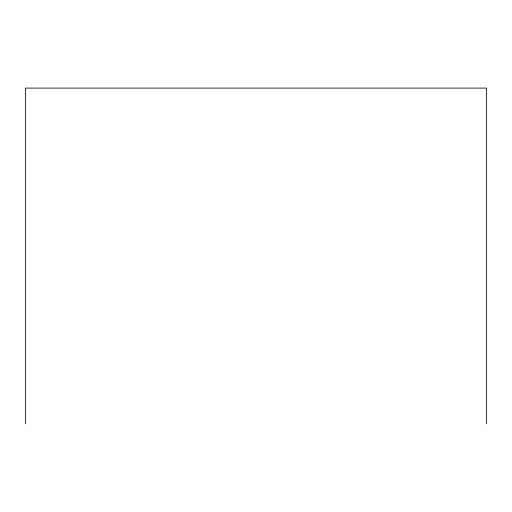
<?xml version="1.0" encoding="UTF-8"?>
<svg xmlns="http://www.w3.org/2000/svg" width="512" height="512" viewBox="0 0 512 512"><rect width="100%" height="100%" fill="white"/><g stroke="black" fill="none" stroke-linecap="round" stroke-linejoin="round"><path stroke-width="0.77" d="M486.4 423.904L486.4 88.096L25.6 88.096L25.6 423.904"/></g></svg>
